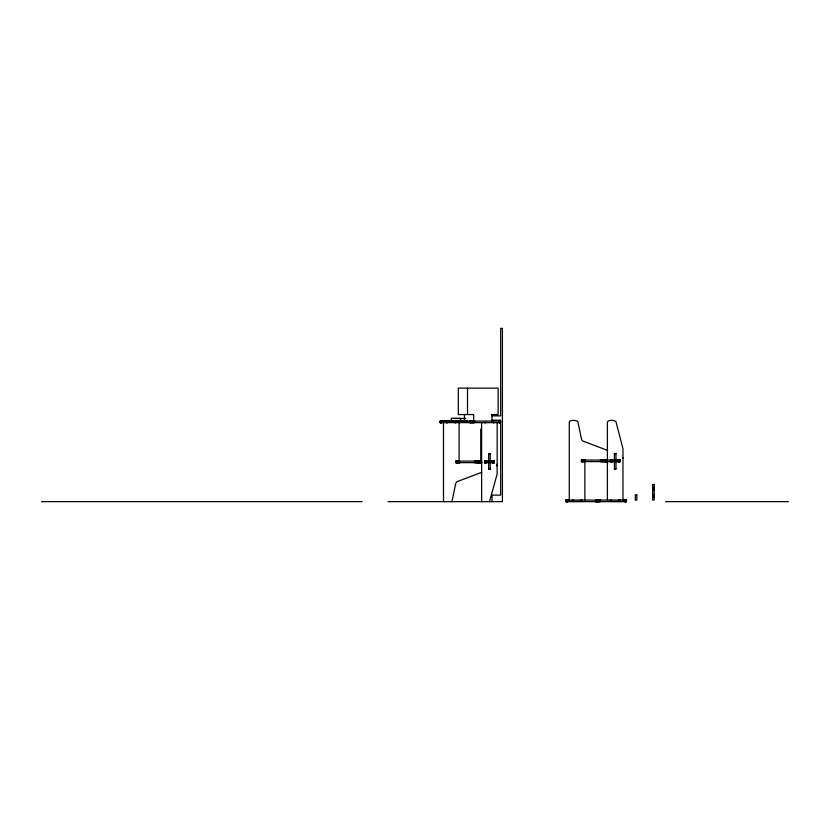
<?xml version="1.0" encoding="UTF-8"?>
<svg xmlns="http://www.w3.org/2000/svg" width="830" height="830" viewBox="0 0 830 830"><rect width="100%" height="100%" fill="white"/><g stroke="black" fill="none" stroke-linecap="round" stroke-linejoin="round"><path stroke-width="1.25" d="M451.385 421.018L451.396 418.413L460.577 418.413L460.567 421.018L465.692 421.059M497.212 464.209L496.765 465.9M456.137 422.688L455.214 422.937L455.618 422.107M459.571 461.086L459.083 463.171L458.679 461.086M485.083 461.615C484.886 458.004 485.737 466.854 484.596 461.086L484.668 462.652M494.255 422.688L493.331 422.937L493.746 422.107M493.228 462.58C494.068 460.961 494.659 464.084 493.259 462.85C491.298 460.515 495.479 460.09 493.746 461.615M572.244 501.465L572.825 499.567L572.752 500.594M580.907 501.465L580.938 499.878L581.612 499.598L581.903 501.465L572.254 501.465M610.87 460.567C610.776 457.143 611.233 465.723 610.465 460.048M610.351 500.075L611.285 499.764L611.378 501.465M611.399 500.075L610.87 500.594M481.794 472.291L456.708 481.794L455.732 483.434L452.028 501.102L451.292 501.642M489.493 501.631L497.16 474.003L497.212 422.626M619.533 460.567C621.297 459.426 617.167 458.969 619.128 461.615M491.246 414.564L498.135 414.564L498.135 388.139L458.316 388.139L458.316 414.564L473.629 414.564L473.691 422.626M492.014 415.872L500.677 415.872L500.677 328.358L502.409 328.358L502.409 501.642L388.046 501.642M492.014 420.198L500.677 420.198L500.677 495.137L492.014 495.137L492.014 501.642M500.656 421.069L440.045 421.069L440.066 422.626L500.656 422.626M488.631 453.771L490.188 453.844L488.631 453.585M614.428 453.657L615.985 453.72M481.597 461.086L455.618 461.086L455.639 462.652L482.064 462.652M484.575 461.086L494.244 461.086L494.151 462.652M494.265 462.652L484.564 462.58L485.602 462.652M614.428 468.992L615.985 468.857M488.631 469.137L490.188 469.095M652.629 487.428L654.196 487.501L652.629 487.635M652.629 487.75L654.196 487.687M652.629 487.967L654.196 487.947M654.196 488.165L652.629 488.424M652.629 488.642L654.196 488.642M652.629 488.746L654.196 488.849M652.629 488.963L654.196 488.963M652.629 489.192L654.196 489.078M652.629 489.316L654.196 489.316M652.629 489.43L654.196 489.555M652.629 489.679L654.196 489.679M652.629 494.877L654.196 494.877M652.629 495.002L654.196 495.002M652.629 495.126L654.196 495.251M652.629 495.365L654.196 495.365M652.629 495.603L654.196 495.489M652.629 495.707L654.196 495.707M652.629 495.915L654.196 495.811M654.196 496.112L652.629 496.133L654.196 496.164M652.629 496.413L654.196 496.506M652.629 496.61L654.196 496.568M652.629 496.745L654.196 496.807M652.629 497.025L654.196 496.983M652.629 497.129L654.196 497.129M41.5 501.642L362.056 501.642M626.453 501.642L565.842 501.642L565.832 500.075L626.453 500.075L626.256 501.642M665.525 501.642L788.479 501.642M451.396 418.413L465.703 418.455M482.396 501.642L481.618 500.853L481.618 422.626M444.278 501.642L443.49 500.853L443.49 422.626M485.083 422.107L485.446 422.989L484.564 422.688M446.955 422.107L447.329 422.989L446.447 422.688M619.533 461.086C621.307 462.196 617.333 462.601 618.848 460.048M619.471 500.594C617.862 499.504 621.525 499.017 620.041 501.465L610.372 501.465L610.424 500.075M581.353 500.594L580.896 500.075M607.591 450.41L582.504 440.906L581.529 439.267L577.846 421.682C576.892 420.053 570.013 419.679 569.287 421.848L569.287 500.075M584.403 460.245L584.745 459.55L585.399 460.048M622.936 457.797L622.998 458.492M611.388 459.986L611.471 461.615M626.463 500.075L626.474 501.642M626.121 500.075L626.193 501.642M626.048 500.075L625.965 501.642M625.779 500.075L625.872 501.642M625.571 500.075L625.571 501.642M625.457 500.075L625.457 501.642M625.343 500.075L625.229 501.642M625.104 500.075L625.104 501.642M624.855 500.075L624.855 501.642M624.741 500.075L624.741 501.642M622.998 500.075L622.957 448.698L615.964 421.65C614.698 420.073 608.349 419.617 607.404 421.848L607.404 500.075M619.854 460.048L619.948 461.615M619.854 500.075L619.906 501.465M619.668 460.048L619.803 461.615M619.803 501.465L619.668 500.075L619.605 501.465M619.533 461.615L619.533 460.048L619.408 461.615M619.471 500.075L619.408 501.465M619.263 460.048L619.222 461.615M619.222 500.075L619.273 501.465M619.128 500.075L619.014 501.465M618.744 460.048L618.64 461.615M618.526 460.048L618.526 461.615M618.412 460.048L618.298 461.615M618.174 460.048L618.174 461.615M618.049 460.048L618.049 461.615M617.8 460.048L617.925 461.615M612.602 460.048L612.602 461.615M612.488 460.048L612.488 461.615M612.364 460.048L612.239 461.615M612.115 460.048L612.115 461.615M612.001 460.048L612.001 461.615M611.886 460.048L611.772 461.615M611.565 460.048L611.668 461.615M611.243 501.465L611.243 500.075L611.077 501.465M611.191 460.048L611.036 461.615M610.984 460.048L610.87 461.615L610.735 460.048M611.005 500.075L610.87 501.465L610.735 500.075M610.61 460.048L610.673 461.615M610.507 500.075L610.673 501.465M607.373 460.048L607.394 461.615M607.197 460.048L607.124 461.615M606.969 460.048L606.886 461.615M606.782 460.048L606.782 461.615M606.564 460.048L606.678 461.615M606.44 460.048L606.44 461.615M606.305 460.048L606.305 461.615M606.17 460.048L606.025 461.615M605.879 460.048L605.879 461.615M605.713 460.048L605.713 461.615M605.547 460.048L605.547 461.615M605.381 460.048L605.381 461.615M605.205 460.048L605.205 461.615M605.018 460.048L605.018 461.615M604.831 460.048L604.831 461.615M604.634 460.048L604.634 461.615M604.427 460.048L604.427 461.615M604.23 460.048L604.23 461.615M604.012 460.048L604.012 461.615M603.804 460.048L603.804 461.615M603.576 460.048L603.576 461.615M603.358 460.048L603.358 461.615M603.13 460.048L603.13 461.615M602.902 460.048L602.902 461.615M602.663 460.048L602.663 461.615M602.435 460.048L602.435 461.615M602.196 460.048L602.196 461.615M601.947 460.048L601.947 461.615M601.709 460.048L601.709 461.615M601.46 460.048L601.46 461.615M601.221 460.048L601.221 461.615M600.972 460.048L600.972 461.615M600.723 460.048L600.723 461.615M600.474 460.048L600.474 461.615M600.474 500.075L600.474 501.642M600.235 500.075L600.235 501.642M599.986 500.075L599.986 501.642M599.737 500.075L599.737 501.642M599.488 500.075L599.488 501.642M599.25 500.075L599.25 501.642M599.001 500.075L599.001 501.642M598.762 500.075L598.762 501.642M598.523 500.075L598.523 501.642M598.285 500.075L598.285 501.642M598.057 500.075L598.057 501.642M597.828 500.075L597.828 501.642M597.6 500.075L597.6 501.642M597.372 500.075L597.372 501.642M597.154 500.075L597.154 501.642M596.936 500.075L596.936 501.642M596.729 500.075L596.729 501.642M596.521 500.075L596.521 501.642M596.324 500.075L596.324 501.642M596.127 500.075L596.127 501.642M595.94 500.075L595.94 501.642M595.753 500.075L595.753 501.642M595.577 500.075L595.577 501.642M584.88 460.567L584.88 500.075M583.615 460.048L583.615 461.615M583.469 460.048L583.469 461.615M583.324 460.048L583.189 461.615M583.044 460.048L583.044 461.615M582.909 460.048L582.909 461.615M582.774 460.048L582.774 461.615M582.515 460.048L582.639 461.615M582.39 460.048L582.39 461.615M582.276 460.048L582.162 461.615M582.058 460.048L582.058 461.615M581.965 460.048L581.872 461.615M581.716 460.048L581.643 461.615M581.788 501.465L581.674 500.075L581.612 501.465M581.457 460.048L581.488 461.615M581.415 500.075L581.353 501.465M581.156 500.075L581.218 501.465M580.969 500.075L581.104 501.465M573.167 500.075L573.271 501.465M573.125 500.075L573.074 501.465M572.949 500.075L572.887 501.465M572.752 500.075L572.69 501.465M572.617 501.465L572.492 500.075L572.389 501.465M567.855 500.075L567.855 501.642M567.678 500.075L567.678 501.642M567.513 500.075L567.513 501.642M567.357 500.075L567.357 501.642M567.201 500.075L567.201 501.642M567.056 500.075L567.056 501.642M566.558 500.075L566.558 501.642M566.257 500.075L566.257 501.642L566.101 500.075M565.894 500.075L566.039 501.642M500.397 421.069L500.459 422.626M500.251 421.069L500.324 422.626M500.075 421.069L500.168 422.626M499.982 422.626L499.878 421.069L499.774 422.626M499.546 421.069L499.66 422.626M499.432 421.069L499.432 422.626M499.183 421.069L499.307 422.626M499.069 421.069L499.069 422.626M498.944 421.069L498.944 422.626M494.109 461.086L494.006 462.652M493.881 461.086L493.809 462.652M493.674 461.086L493.674 462.652M493.611 461.086L493.591 462.652M493.425 461.086L493.425 462.652M493.051 461.086L492.947 462.652M492.844 461.086L492.844 462.652M492.73 461.086L492.615 462.652L492.501 461.086M492.252 461.086L492.377 462.652M492.138 461.086L492.138 462.652M492.014 414.564L492.014 421.069M492.014 461.086L492.014 462.652M490.696 461.086L490.706 462.652M490.644 461.086L490.561 462.652M490.447 461.086L490.385 462.652L490.188 461.086M490.125 461.086L489.99 462.652L489.825 461.086M489.742 461.086L489.679 462.652M489.15 461.086L489.129 462.652M488.995 461.086L489.046 462.652M488.829 461.086L488.891 462.652M488.631 461.086L488.631 462.652M488.434 462.652L488.434 461.086L488.268 462.652M488.216 461.086L488.133 462.652M486.816 461.086L486.816 462.652M486.567 461.086L486.691 462.652M486.442 461.086L486.442 462.652M486.328 461.086L486.204 462.652M486.09 461.086L486.09 462.652M485.986 461.086L485.872 462.652M485.778 461.086L485.675 462.652M485.394 461.086L485.343 462.652M485.291 461.086L485.145 462.652M485.083 461.086L485.011 462.652M484.876 461.086L484.824 462.652M481.504 461.086L481.4 462.652M481.338 461.086L481.255 462.652M481.089 461.086L481.089 462.652M480.985 461.086L480.881 462.652M480.746 429.037L480.767 462.652M480.643 461.086L480.518 462.652M480.373 461.086L480.373 462.652M480.228 461.086L480.228 462.652M480.082 461.086L480.082 462.652M479.916 461.086L479.916 462.652M479.75 461.086L479.75 462.652M479.584 461.086L479.584 462.652M479.408 461.086L479.408 462.652M479.221 461.086L479.221 462.652M479.035 461.086L479.035 462.652M478.837 461.086L478.837 462.652M478.64 461.086L478.64 462.652M478.433 461.086L478.433 462.652M478.215 461.086L478.215 462.652M478.007 461.086L478.007 462.652M477.79 461.086L477.79 462.652M477.561 461.086L477.561 462.652M477.333 461.086L477.333 462.652M477.105 461.086L477.105 462.652M476.877 461.086L476.877 462.652M476.638 461.086L476.638 462.652M476.399 461.086L476.399 462.652M476.161 461.086L476.161 462.652M475.912 461.086L475.912 462.652M475.673 461.086L475.673 462.652M475.424 461.086L475.424 462.652M475.175 461.086L475.175 462.652M474.926 461.086L474.926 462.652M474.687 421.069L474.687 422.626M474.687 461.086L474.687 462.652M474.438 421.069L474.438 422.626M474.189 421.069L474.189 422.626M473.94 421.069L473.94 422.626M473.453 421.069L473.453 422.626M473.214 421.069L473.214 422.626M472.965 421.069L472.965 422.626M472.727 421.069L472.727 422.626M472.498 421.069L472.498 422.626M472.26 421.069L472.26 422.626M472.031 421.069L472.031 422.626M471.803 421.069L471.803 422.626M471.585 421.069L471.585 422.626M471.357 421.069L471.357 422.626M471.15 421.069L471.15 422.626M470.932 421.069L470.932 422.626M470.735 421.069L470.735 422.626M470.527 421.069L470.527 422.626M470.33 421.069L470.33 422.626M470.143 421.069L470.143 422.626M469.956 421.069L469.956 422.626M469.78 421.069L469.78 422.626M467.508 388.139L467.508 414.564M467.674 421.069L440.72 420.634L440.761 422.626M464.447 414.564L464.447 421.069M459.54 462.652L459.405 461.086L459.218 462.652M459.083 422.626L459.083 462.652M459.021 462.652L458.886 461.086L458.72 462.652M457.818 461.086L457.672 462.652M457.527 461.086L457.527 462.652M457.392 461.086L457.392 462.652M457.247 461.086L457.247 462.652M456.977 461.086L457.112 462.652M456.842 461.086L456.842 462.652M456.718 461.086L456.718 462.652M456.479 461.086L456.593 462.652M456.376 461.086L456.261 462.652M456.168 462.652L456.168 461.086L455.992 462.652M455.919 461.086L455.795 462.652M442.058 421.069L442.058 422.626M441.882 421.069L441.882 422.626M441.726 421.069L441.726 422.626M441.56 421.069L441.415 422.626M441.27 421.069L441.27 422.626M441.124 421.069L441.124 422.626M441 421.069L440.875 422.626M440.657 421.069L440.554 422.626M440.388 421.069L440.46 422.626M440.305 421.069L440.242 422.626M488.631 453.574L488.631 469.178L490.188 469.168L490.188 453.574L488.631 453.574M615.985 453.533L614.428 453.533L614.428 469.126L615.985 469.116L615.985 453.533M620.041 460.048L581.415 460.048L581.415 461.615L620.041 461.615L620.062 460.048M654.196 484.481L652.629 484.481L652.629 500.075L654.196 500.075L654.196 484.481M636.869 494.877L635.303 494.877L635.303 500.075L636.869 500.075L636.869 494.877M566.797 501.642L566.797 500.075L566.672 501.642"/></g></svg>
